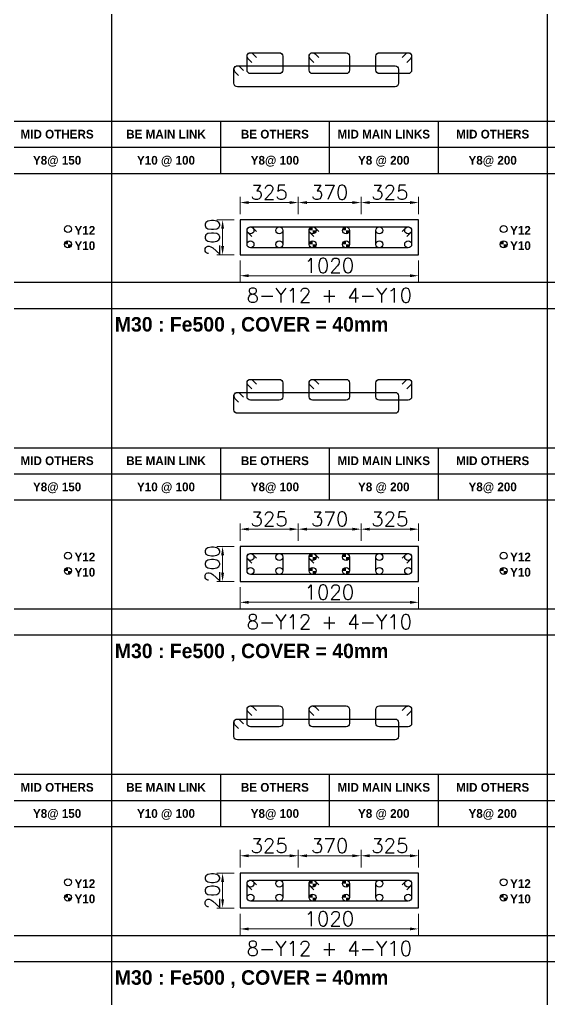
# Model space of a CAD drawing. Header units: millimetres. Extents: x -28707963 to -28231469, y 696001 to 896471.
# Drawn here: x -28277119 to -28267997, y 834644 to 851519 of the extents above; entities that cross this region are included whole.
import ezdxf
from ezdxf.enums import TextEntityAlignment as Align

# ---------------------------------------------------------------- set-up
doc = ezdxf.new("R2010")
doc.units = ezdxf.units.MM
doc.header["$MEASUREMENT"] = 0
doc.header["$PDMODE"] = 34
doc.header["$PDSIZE"] = -8
doc.layers.get('0').update_dxf_attribs({"lineweight": 5})
for name, color, linetype in [('09 COL TEXT-SCH', 2, 'Continuous'), ('14 REINF', 6, 'Continuous'), ('22 TABLE FRAME', 5, 'Continuous'), ('23 STIRRUPS', 5, 'Continuous'), ('TEXT', 4, 'Continuous')]:
    doc.layers.add(name, color=color, linetype=linetype)
doc.layers.add('19 COLUMN', color=1, linetype='Continuous', lineweight=25)
doc.styles.add('adani bold', font='')
doc.styles.add('ROMANS', font='simplex.shx')
doc.styles.get('adani bold').set_extended_font_data('Adani Bold', bold=True)
doc.dimstyles.new('D 50', dxfattribs={"dimscale": 100, "dimtxt": 3, "dimasz": 1.5, "dimexe": 1, "dimexo": 1, "dimgap": 0.5, "dimtad": 1, "dimdec": 0, "dimdsep": 46, "dimtxsty": 'ROMANS', "dimcen": 2.5, "dimclrd": 5, "dimclre": 5, "dimclrt": 4, "dimadec": 0, "dimazin": 0, "dimtfac": 1, "dimtdec": 0, "dimtmove": 0, "dimatfit": 3, "dimfxl": 1, "dimlwd": 0, "dimlwe": 0, "dimarcsym": 0})

# ---------------------------------------------------------------- blocks, each defined once
blk = doc.blocks.new('*D500')
at = {"color": 5, "lineweight": 0, "transparency": 16777216}
for p, q in [((-28273424, 836818), (-28273724, 836818)), ((-28273624, 836368), (-28273624, 836668)), ((-28273424, 836218), (-28273724, 836218))]:
    blk.add_line(p, q, dxfattribs=at)
at = {"color": 5, "transparency": 16777216}
for points in [[(-28273599, 836668), (-28273649, 836668), (-28273624, 836818)], [(-28273649, 836368), (-28273599, 836368), (-28273624, 836218)]]:
    blk.add_solid(points, dxfattribs=at)
at = {"layer": 'Defpoints', "color": 0, "transparency": 16777216}
for p in [(-28273624, 836818), (-28273324, 836818), (-28273324, 836218)]:
    blk.add_point(p, dxfattribs=at)
at = {"color": 4, "transparency": 16777216, "insert": (-28273799, 836518), "char_height": 250, "attachment_point": 5, "rotation": 90, "style": 'ROMANS'}
blk.add_mtext('200', dxfattribs=at)
blk = doc.blocks.new('*D155')
at = {"color": 5, "lineweight": 0, "transparency": 16777216}
for p, q in [((-28273424, 842443), (-28273724, 842443)), ((-28273624, 841993), (-28273624, 842293)), ((-28273424, 841843), (-28273724, 841843))]:
    blk.add_line(p, q, dxfattribs=at)
at = {"color": 5, "transparency": 16777216}
for points in [[(-28273599, 842293), (-28273649, 842293), (-28273624, 842443)], [(-28273649, 841993), (-28273599, 841993), (-28273624, 841843)]]:
    blk.add_solid(points, dxfattribs=at)
at = {"layer": 'Defpoints', "color": 0, "transparency": 16777216}
for p in [(-28273624, 842443), (-28273324, 842443), (-28273324, 841843)]:
    blk.add_point(p, dxfattribs=at)
at = {"color": 4, "transparency": 16777216, "insert": (-28273799, 842143), "char_height": 250, "attachment_point": 5, "rotation": 90, "style": 'ROMANS'}
blk.add_mtext('200', dxfattribs=at)
blk = doc.blocks.new('*D156')
at = {"color": 5, "lineweight": 0, "transparency": 16777216}
for p, q in [((-28273424, 848068), (-28273724, 848068)), ((-28273624, 847618), (-28273624, 847918)), ((-28273424, 847468), (-28273724, 847468))]:
    blk.add_line(p, q, dxfattribs=at)
at = {"color": 5, "transparency": 16777216}
for points in [[(-28273599, 847918), (-28273649, 847918), (-28273624, 848068)], [(-28273649, 847618), (-28273599, 847618), (-28273624, 847468)]]:
    blk.add_solid(points, dxfattribs=at)
at = {"layer": 'Defpoints', "color": 0, "transparency": 16777216}
for p in [(-28273624, 848068), (-28273324, 848068), (-28273324, 847468)]:
    blk.add_point(p, dxfattribs=at)
at = {"color": 4, "transparency": 16777216, "insert": (-28273799, 847768), "char_height": 250, "attachment_point": 5, "rotation": 90, "style": 'ROMANS'}
blk.add_mtext('200', dxfattribs=at)
blk = doc.blocks.new('*D622')
at = {"color": 5, "lineweight": 0, "transparency": 16777216}
for p, q in [((-28273324, 836118), (-28273324, 835758)), ((-28270249, 836118), (-28270249, 835758)), ((-28273174, 835858), (-28270399, 835858))]:
    blk.add_line(p, q, dxfattribs=at)
at = {"color": 5, "transparency": 16777216}
for points in [[(-28273174, 835883), (-28273174, 835833), (-28273324, 835858)], [(-28270399, 835833), (-28270399, 835883), (-28270249, 835858)]]:
    blk.add_solid(points, dxfattribs=at)
at = {"layer": 'Defpoints', "color": 0, "transparency": 16777216}
for p in [(-28273324, 836218), (-28270249, 836218), (-28270249, 835858)]:
    blk.add_point(p, dxfattribs=at)
at = {"color": 4, "transparency": 16777216, "insert": (-28271786, 836033), "char_height": 250, "attachment_point": 5, "style": 'ROMANS'}
blk.add_mtext('1020', dxfattribs=at)
blk = doc.blocks.new('*D623')
at = {"color": 5, "lineweight": 0, "transparency": 16777216}
for p, q in [((-28273324, 836918), (-28273324, 837218)), ((-28272321, 836918), (-28272321, 837218)), ((-28273174, 837118), (-28272471, 837118))]:
    blk.add_line(p, q, dxfattribs=at)
at = {"color": 5, "transparency": 16777216}
for points in [[(-28273174, 837143), (-28273174, 837093), (-28273324, 837118)], [(-28272471, 837093), (-28272471, 837143), (-28272321, 837118)]]:
    blk.add_solid(points, dxfattribs=at)
at = {"layer": 'Defpoints', "color": 0, "transparency": 16777216}
for p in [(-28272321, 837118), (-28273324, 836818), (-28272321, 836818)]:
    blk.add_point(p, dxfattribs=at)
at = {"color": 4, "transparency": 16777216, "insert": (-28272822, 837293), "char_height": 250, "attachment_point": 5, "style": 'ROMANS'}
blk.add_mtext('325', dxfattribs=at)
blk = doc.blocks.new('*D624')
at = {"color": 5, "lineweight": 0, "transparency": 16777216}
for p, q in [((-28272321, 836918), (-28272321, 837218)), ((-28271240, 836918), (-28271240, 837218)), ((-28272171, 837118), (-28271390, 837118))]:
    blk.add_line(p, q, dxfattribs=at)
at = {"color": 5, "transparency": 16777216}
for points in [[(-28272171, 837143), (-28272171, 837093), (-28272321, 837118)], [(-28271390, 837093), (-28271390, 837143), (-28271240, 837118)]]:
    blk.add_solid(points, dxfattribs=at)
at = {"layer": 'Defpoints', "color": 0, "transparency": 16777216}
for p in [(-28271240, 837118), (-28272321, 836818), (-28271240, 836818)]:
    blk.add_point(p, dxfattribs=at)
at = {"color": 4, "transparency": 16777216, "insert": (-28271780, 837293), "char_height": 250, "attachment_point": 5, "style": 'ROMANS'}
blk.add_mtext('370', dxfattribs=at)
blk = doc.blocks.new('*D625')
at = {"color": 5, "lineweight": 0, "transparency": 16777216}
for p, q in [((-28271240, 836918), (-28271240, 837218)), ((-28270249, 836918), (-28270249, 837218)), ((-28271090, 837118), (-28270399, 837118))]:
    blk.add_line(p, q, dxfattribs=at)
at = {"color": 5, "transparency": 16777216}
for points in [[(-28271090, 837143), (-28271090, 837093), (-28271240, 837118)], [(-28270399, 837093), (-28270399, 837143), (-28270249, 837118)]]:
    blk.add_solid(points, dxfattribs=at)
at = {"layer": 'Defpoints', "color": 0, "transparency": 16777216}
for p in [(-28270249, 837118), (-28271240, 836818), (-28270249, 836818)]:
    blk.add_point(p, dxfattribs=at)
at = {"color": 4, "transparency": 16777216, "insert": (-28270744, 837293), "char_height": 250, "attachment_point": 5, "style": 'ROMANS'}
blk.add_mtext('325', dxfattribs=at)
blk = doc.blocks.new('*D626')
at = {"color": 5, "lineweight": 0, "transparency": 16777216}
for p, q in [((-28273324, 841743), (-28273324, 841383)), ((-28270249, 841743), (-28270249, 841383)), ((-28273174, 841483), (-28270399, 841483))]:
    blk.add_line(p, q, dxfattribs=at)
at = {"color": 5, "transparency": 16777216}
for points in [[(-28273174, 841508), (-28273174, 841458), (-28273324, 841483)], [(-28270399, 841458), (-28270399, 841508), (-28270249, 841483)]]:
    blk.add_solid(points, dxfattribs=at)
at = {"layer": 'Defpoints', "color": 0, "transparency": 16777216}
for p in [(-28273324, 841843), (-28270249, 841843), (-28270249, 841483)]:
    blk.add_point(p, dxfattribs=at)
at = {"color": 4, "transparency": 16777216, "insert": (-28271786, 841658), "char_height": 250, "attachment_point": 5, "style": 'ROMANS'}
blk.add_mtext('1020', dxfattribs=at)
blk = doc.blocks.new('*D627')
at = {"color": 5, "lineweight": 0, "transparency": 16777216}
for p, q in [((-28273324, 842543), (-28273324, 842843)), ((-28273174, 842743), (-28272471, 842743)), ((-28272321, 842543), (-28272321, 842843))]:
    blk.add_line(p, q, dxfattribs=at)
at = {"color": 5, "transparency": 16777216}
for points in [[(-28273174, 842768), (-28273174, 842718), (-28273324, 842743)], [(-28272471, 842718), (-28272471, 842768), (-28272321, 842743)]]:
    blk.add_solid(points, dxfattribs=at)
at = {"layer": 'Defpoints', "color": 0, "transparency": 16777216}
for p in [(-28272321, 842743), (-28273324, 842443), (-28272321, 842443)]:
    blk.add_point(p, dxfattribs=at)
at = {"color": 4, "transparency": 16777216, "insert": (-28272822, 842918), "char_height": 250, "attachment_point": 5, "style": 'ROMANS'}
blk.add_mtext('325', dxfattribs=at)
blk = doc.blocks.new('*D628')
at = {"color": 5, "lineweight": 0, "transparency": 16777216}
for p, q in [((-28272321, 842543), (-28272321, 842843)), ((-28272171, 842743), (-28271390, 842743)), ((-28271240, 842543), (-28271240, 842843))]:
    blk.add_line(p, q, dxfattribs=at)
at = {"color": 5, "transparency": 16777216}
for points in [[(-28272171, 842768), (-28272171, 842718), (-28272321, 842743)], [(-28271390, 842718), (-28271390, 842768), (-28271240, 842743)]]:
    blk.add_solid(points, dxfattribs=at)
at = {"layer": 'Defpoints', "color": 0, "transparency": 16777216}
for p in [(-28271240, 842743), (-28272321, 842443), (-28271240, 842443)]:
    blk.add_point(p, dxfattribs=at)
at = {"color": 4, "transparency": 16777216, "insert": (-28271780, 842918), "char_height": 250, "attachment_point": 5, "style": 'ROMANS'}
blk.add_mtext('370', dxfattribs=at)
blk = doc.blocks.new('*D629')
at = {"color": 5, "lineweight": 0, "transparency": 16777216}
for p, q in [((-28271240, 842543), (-28271240, 842843)), ((-28271090, 842743), (-28270399, 842743)), ((-28270249, 842543), (-28270249, 842843))]:
    blk.add_line(p, q, dxfattribs=at)
at = {"color": 5, "transparency": 16777216}
for points in [[(-28271090, 842768), (-28271090, 842718), (-28271240, 842743)], [(-28270399, 842718), (-28270399, 842768), (-28270249, 842743)]]:
    blk.add_solid(points, dxfattribs=at)
at = {"layer": 'Defpoints', "color": 0, "transparency": 16777216}
for p in [(-28270249, 842743), (-28271240, 842443), (-28270249, 842443)]:
    blk.add_point(p, dxfattribs=at)
at = {"color": 4, "transparency": 16777216, "insert": (-28270744, 842918), "char_height": 250, "attachment_point": 5, "style": 'ROMANS'}
blk.add_mtext('325', dxfattribs=at)
blk = doc.blocks.new('*D630')
at = {"color": 5, "lineweight": 0, "transparency": 16777216}
for p, q in [((-28273324, 847368), (-28273324, 847008)), ((-28270249, 847368), (-28270249, 847008)), ((-28273174, 847108), (-28270399, 847108))]:
    blk.add_line(p, q, dxfattribs=at)
at = {"color": 5, "transparency": 16777216}
for points in [[(-28273174, 847133), (-28273174, 847083), (-28273324, 847108)], [(-28270399, 847083), (-28270399, 847133), (-28270249, 847108)]]:
    blk.add_solid(points, dxfattribs=at)
at = {"layer": 'Defpoints', "color": 0, "transparency": 16777216}
for p in [(-28273324, 847468), (-28270249, 847468), (-28270249, 847108)]:
    blk.add_point(p, dxfattribs=at)
at = {"color": 4, "transparency": 16777216, "insert": (-28271786, 847283), "char_height": 250, "attachment_point": 5, "style": 'ROMANS'}
blk.add_mtext('1020', dxfattribs=at)
blk = doc.blocks.new('*D631')
at = {"color": 5, "lineweight": 0, "transparency": 16777216}
for p, q in [((-28273324, 848168), (-28273324, 848468)), ((-28273174, 848368), (-28272471, 848368)), ((-28272321, 848168), (-28272321, 848468))]:
    blk.add_line(p, q, dxfattribs=at)
at = {"color": 5, "transparency": 16777216}
for points in [[(-28273174, 848393), (-28273174, 848343), (-28273324, 848368)], [(-28272471, 848343), (-28272471, 848393), (-28272321, 848368)]]:
    blk.add_solid(points, dxfattribs=at)
at = {"layer": 'Defpoints', "color": 0, "transparency": 16777216}
for p in [(-28272321, 848368), (-28273324, 848068), (-28272321, 848068)]:
    blk.add_point(p, dxfattribs=at)
at = {"color": 4, "transparency": 16777216, "insert": (-28272822, 848543), "char_height": 250, "attachment_point": 5, "style": 'ROMANS'}
blk.add_mtext('325', dxfattribs=at)
blk = doc.blocks.new('*D632')
at = {"color": 5, "lineweight": 0, "transparency": 16777216}
for p, q in [((-28272321, 848168), (-28272321, 848468)), ((-28272171, 848368), (-28271390, 848368)), ((-28271240, 848168), (-28271240, 848468))]:
    blk.add_line(p, q, dxfattribs=at)
at = {"color": 5, "transparency": 16777216}
for points in [[(-28272171, 848393), (-28272171, 848343), (-28272321, 848368)], [(-28271390, 848343), (-28271390, 848393), (-28271240, 848368)]]:
    blk.add_solid(points, dxfattribs=at)
at = {"layer": 'Defpoints', "color": 0, "transparency": 16777216}
for p in [(-28271240, 848368), (-28272321, 848068), (-28271240, 848068)]:
    blk.add_point(p, dxfattribs=at)
at = {"color": 4, "transparency": 16777216, "insert": (-28271780, 848543), "char_height": 250, "attachment_point": 5, "style": 'ROMANS'}
blk.add_mtext('370', dxfattribs=at)
blk = doc.blocks.new('*D633')
at = {"color": 5, "lineweight": 0, "transparency": 16777216}
for p, q in [((-28271240, 848168), (-28271240, 848468)), ((-28271090, 848368), (-28270399, 848368)), ((-28270249, 848168), (-28270249, 848468))]:
    blk.add_line(p, q, dxfattribs=at)
at = {"color": 5, "transparency": 16777216}
for points in [[(-28271090, 848393), (-28271090, 848343), (-28271240, 848368)], [(-28270399, 848343), (-28270399, 848393), (-28270249, 848368)]]:
    blk.add_solid(points, dxfattribs=at)
at = {"layer": 'Defpoints', "color": 0, "transparency": 16777216}
for p in [(-28270249, 848368), (-28271240, 848068), (-28270249, 848068)]:
    blk.add_point(p, dxfattribs=at)
at = {"color": 4, "transparency": 16777216, "insert": (-28270744, 848543), "char_height": 250, "attachment_point": 5, "style": 'ROMANS'}
blk.add_mtext('325', dxfattribs=at)

msp = doc.modelspace()

# ---------------------------------------------------------------- hatches: boundary and pattern name
at = {"layer": '14 REINF'}
h = msp.add_hatch(color=6, dxfattribs=at)
edge = h.paths.add_edge_path(flags=0)
edge.add_line((-28272133.6, 847888.4), (-28272073.6, 847888.4))
edge.add_line((-28272073.6, 847888.4), (-28272073.6, 847948.4))
edge.add_arc((-28272073.6, 847888.4), 60, 90, 180)
edge = h.paths.add_edge_path(flags=0)
edge.add_line((-28272013.6, 847888.4), (-28272073.6, 847888.4))
edge.add_line((-28272073.6, 847888.4), (-28272073.6, 847828.4))
edge.add_arc((-28272073.6, 847888.4), 60, 270, 360)
h = msp.add_hatch(color=6, dxfattribs=at)
edge = h.paths.add_edge_path(flags=0)
edge.add_line((-28271558.6, 847888.4), (-28271498.6, 847888.4))
edge.add_line((-28271498.6, 847888.4), (-28271498.6, 847948.4))
edge.add_arc((-28271498.6, 847888.4), 60, 90, 180)
edge = h.paths.add_edge_path(flags=0)
edge.add_line((-28271438.6, 847888.4), (-28271498.6, 847888.4))
edge.add_line((-28271498.6, 847888.4), (-28271498.6, 847828.4))
edge.add_arc((-28271498.6, 847888.4), 60, 270, 360)
h = msp.add_hatch(color=6, dxfattribs=at)
edge = h.paths.add_edge_path(flags=0)
edge.add_line((-28276346.1, 847648.4), (-28276286.1, 847648.4))
edge.add_line((-28276286.1, 847648.4), (-28276286.1, 847708.4))
edge.add_arc((-28276286.1, 847648.4), 60, 90, 180)
edge = h.paths.add_edge_path(flags=0)
edge.add_line((-28276226.1, 847648.4), (-28276286.1, 847648.4))
edge.add_line((-28276286.1, 847648.4), (-28276286.1, 847588.4))
edge.add_arc((-28276286.1, 847648.4), 60, 270, 360)
h = msp.add_hatch(color=6, dxfattribs=at)
edge = h.paths.add_edge_path(flags=0)
edge.add_line((-28272133.6, 847648.4), (-28272073.6, 847648.4))
edge.add_line((-28272073.6, 847648.4), (-28272073.6, 847708.4))
edge.add_arc((-28272073.6, 847648.4), 60, 90, 180)
edge = h.paths.add_edge_path(flags=0)
edge.add_line((-28272013.6, 847648.4), (-28272073.6, 847648.4))
edge.add_line((-28272073.6, 847648.4), (-28272073.6, 847588.4))
edge.add_arc((-28272073.6, 847648.4), 60, 270, 360)
h = msp.add_hatch(color=6, dxfattribs=at)
edge = h.paths.add_edge_path(flags=0)
edge.add_line((-28271558.6, 847648.4), (-28271498.6, 847648.4))
edge.add_line((-28271498.6, 847648.4), (-28271498.6, 847708.4))
edge.add_arc((-28271498.6, 847648.4), 60, 90, 180)
edge = h.paths.add_edge_path(flags=0)
edge.add_line((-28271438.6, 847648.4), (-28271498.6, 847648.4))
edge.add_line((-28271498.6, 847648.4), (-28271498.6, 847588.4))
edge.add_arc((-28271498.6, 847648.4), 60, 270, 360)
h = msp.add_hatch(color=6, dxfattribs=at)
edge = h.paths.add_edge_path(flags=0)
edge.add_line((-28268846.1, 847648.4), (-28268786.1, 847648.4))
edge.add_line((-28268786.1, 847648.4), (-28268786.1, 847708.4))
edge.add_arc((-28268786.1, 847648.4), 60, 90, 180)
edge = h.paths.add_edge_path(flags=0)
edge.add_line((-28268726.1, 847648.4), (-28268786.1, 847648.4))
edge.add_line((-28268786.1, 847648.4), (-28268786.1, 847588.4))
edge.add_arc((-28268786.1, 847648.4), 60, 270, 360)
h = msp.add_hatch(color=6, dxfattribs=at)
edge = h.paths.add_edge_path(flags=0)
edge.add_line((-28272133.6, 842263.4), (-28272073.6, 842263.4))
edge.add_line((-28272073.6, 842263.4), (-28272073.6, 842323.4))
edge.add_arc((-28272073.6, 842263.4), 60, 90, 180)
edge = h.paths.add_edge_path(flags=0)
edge.add_line((-28272013.6, 842263.4), (-28272073.6, 842263.4))
edge.add_line((-28272073.6, 842263.4), (-28272073.6, 842203.4))
edge.add_arc((-28272073.6, 842263.4), 60, 270, 360)
h = msp.add_hatch(color=6, dxfattribs=at)
edge = h.paths.add_edge_path(flags=0)
edge.add_line((-28271558.6, 842263.4), (-28271498.6, 842263.4))
edge.add_line((-28271498.6, 842263.4), (-28271498.6, 842323.4))
edge.add_arc((-28271498.6, 842263.4), 60, 90, 180)
edge = h.paths.add_edge_path(flags=0)
edge.add_line((-28271438.6, 842263.4), (-28271498.6, 842263.4))
edge.add_line((-28271498.6, 842263.4), (-28271498.6, 842203.4))
edge.add_arc((-28271498.6, 842263.4), 60, 270, 360)
h = msp.add_hatch(color=6, dxfattribs=at)
edge = h.paths.add_edge_path(flags=0)
edge.add_line((-28276346.1, 842023.4), (-28276286.1, 842023.4))
edge.add_line((-28276286.1, 842023.4), (-28276286.1, 842083.4))
edge.add_arc((-28276286.1, 842023.4), 60, 90, 180)
edge = h.paths.add_edge_path(flags=0)
edge.add_line((-28276226.1, 842023.4), (-28276286.1, 842023.4))
edge.add_line((-28276286.1, 842023.4), (-28276286.1, 841963.4))
edge.add_arc((-28276286.1, 842023.4), 60, 270, 360)
h = msp.add_hatch(color=6, dxfattribs=at)
edge = h.paths.add_edge_path(flags=0)
edge.add_line((-28272133.6, 842023.4), (-28272073.6, 842023.4))
edge.add_line((-28272073.6, 842023.4), (-28272073.6, 842083.4))
edge.add_arc((-28272073.6, 842023.4), 60, 90, 180)
edge = h.paths.add_edge_path(flags=0)
edge.add_line((-28272013.6, 842023.4), (-28272073.6, 842023.4))
edge.add_line((-28272073.6, 842023.4), (-28272073.6, 841963.4))
edge.add_arc((-28272073.6, 842023.4), 60, 270, 360)
h = msp.add_hatch(color=6, dxfattribs=at)
edge = h.paths.add_edge_path(flags=0)
edge.add_line((-28271558.6, 842023.4), (-28271498.6, 842023.4))
edge.add_line((-28271498.6, 842023.4), (-28271498.6, 842083.4))
edge.add_arc((-28271498.6, 842023.4), 60, 90, 180)
edge = h.paths.add_edge_path(flags=0)
edge.add_line((-28271438.6, 842023.4), (-28271498.6, 842023.4))
edge.add_line((-28271498.6, 842023.4), (-28271498.6, 841963.4))
edge.add_arc((-28271498.6, 842023.4), 60, 270, 360)
h = msp.add_hatch(color=6, dxfattribs=at)
edge = h.paths.add_edge_path(flags=0)
edge.add_line((-28268846.1, 842023.4), (-28268786.1, 842023.4))
edge.add_line((-28268786.1, 842023.4), (-28268786.1, 842083.4))
edge.add_arc((-28268786.1, 842023.4), 60, 90, 180)
edge = h.paths.add_edge_path(flags=0)
edge.add_line((-28268726.1, 842023.4), (-28268786.1, 842023.4))
edge.add_line((-28268786.1, 842023.4), (-28268786.1, 841963.4))
edge.add_arc((-28268786.1, 842023.4), 60, 270, 360)
h = msp.add_hatch(color=6, dxfattribs=at)
edge = h.paths.add_edge_path(flags=0)
edge.add_line((-28272133.6, 836638.4), (-28272073.6, 836638.4))
edge.add_line((-28272073.6, 836638.4), (-28272073.6, 836698.4))
edge.add_arc((-28272073.6, 836638.4), 60, 90, 180)
edge = h.paths.add_edge_path(flags=0)
edge.add_line((-28272013.6, 836638.4), (-28272073.6, 836638.4))
edge.add_line((-28272073.6, 836638.4), (-28272073.6, 836578.4))
edge.add_arc((-28272073.6, 836638.4), 60, 270, 360)
h = msp.add_hatch(color=6, dxfattribs=at)
edge = h.paths.add_edge_path(flags=0)
edge.add_line((-28271558.6, 836638.4), (-28271498.6, 836638.4))
edge.add_line((-28271498.6, 836638.4), (-28271498.6, 836698.4))
edge.add_arc((-28271498.6, 836638.4), 60, 90, 180)
edge = h.paths.add_edge_path(flags=0)
edge.add_line((-28271438.6, 836638.4), (-28271498.6, 836638.4))
edge.add_line((-28271498.6, 836638.4), (-28271498.6, 836578.4))
edge.add_arc((-28271498.6, 836638.4), 60, 270, 360)
h = msp.add_hatch(color=6, dxfattribs=at)
edge = h.paths.add_edge_path(flags=0)
edge.add_line((-28276346.1, 836398.4), (-28276286.1, 836398.4))
edge.add_line((-28276286.1, 836398.4), (-28276286.1, 836458.4))
edge.add_arc((-28276286.1, 836398.4), 60, 90, 180)
edge = h.paths.add_edge_path(flags=0)
edge.add_line((-28276226.1, 836398.4), (-28276286.1, 836398.4))
edge.add_line((-28276286.1, 836398.4), (-28276286.1, 836338.4))
edge.add_arc((-28276286.1, 836398.4), 60, 270, 360)
h = msp.add_hatch(color=6, dxfattribs=at)
edge = h.paths.add_edge_path(flags=0)
edge.add_line((-28272133.6, 836398.4), (-28272073.6, 836398.4))
edge.add_line((-28272073.6, 836398.4), (-28272073.6, 836458.4))
edge.add_arc((-28272073.6, 836398.4), 60, 90, 180)
edge = h.paths.add_edge_path(flags=0)
edge.add_line((-28272013.6, 836398.4), (-28272073.6, 836398.4))
edge.add_line((-28272073.6, 836398.4), (-28272073.6, 836338.4))
edge.add_arc((-28272073.6, 836398.4), 60, 270, 360)
h = msp.add_hatch(color=6, dxfattribs=at)
edge = h.paths.add_edge_path(flags=0)
edge.add_line((-28271558.6, 836398.4), (-28271498.6, 836398.4))
edge.add_line((-28271498.6, 836398.4), (-28271498.6, 836458.4))
edge.add_arc((-28271498.6, 836398.4), 60, 90, 180)
edge = h.paths.add_edge_path(flags=0)
edge.add_line((-28271438.6, 836398.4), (-28271498.6, 836398.4))
edge.add_line((-28271498.6, 836398.4), (-28271498.6, 836338.4))
edge.add_arc((-28271498.6, 836398.4), 60, 270, 360)
h = msp.add_hatch(color=6, dxfattribs=at)
edge = h.paths.add_edge_path(flags=0)
edge.add_line((-28268846.1, 836398.4), (-28268786.1, 836398.4))
edge.add_line((-28268786.1, 836398.4), (-28268786.1, 836458.4))
edge.add_arc((-28268786.1, 836398.4), 60, 90, 180)
edge = h.paths.add_edge_path(flags=0)
edge.add_line((-28268726.1, 836398.4), (-28268786.1, 836398.4))
edge.add_line((-28268786.1, 836398.4), (-28268786.1, 836338.4))
edge.add_arc((-28268786.1, 836398.4), 60, 270, 360)

# ---------------------------------------------------------------- linework, layer by layer
at = {"layer": '14 REINF', "color": 6}
for centre in [(-28276286.1, 847910.9), (-28268786.1, 847910.9), (-28273143.6, 847888.4), (-28272648.6, 847888.4), (-28272073.6, 847888.4), (-28271498.6, 847888.4), (-28270923.6, 847888.4), (-28270428.6, 847888.4), (-28276286.1, 847648.4), (-28273143.6, 847648.4), (-28272648.6, 847648.4), (-28272073.6, 847648.4), (-28271498.6, 847648.4), (-28270923.6, 847648.4), (-28270428.6, 847648.4), (-28268786.1, 847648.4), (-28276286.1, 842285.9), (-28273143.6, 842263.4), (-28272648.6, 842263.4), (-28272073.6, 842263.4), (-28271498.6, 842263.4), (-28270923.6, 842263.4), (-28270428.6, 842263.4), (-28268786.1, 842285.9), (-28276286.1, 842023.4), (-28273143.6, 842023.4), (-28272648.6, 842023.4), (-28272073.6, 842023.4), (-28271498.6, 842023.4), (-28270923.6, 842023.4), (-28270428.6, 842023.4), (-28268786.1, 842023.4), (-28276286.1, 836660.9), (-28273143.6, 836638.4), (-28272648.6, 836638.4), (-28272073.6, 836638.4), (-28271498.6, 836638.4), (-28270923.6, 836638.4), (-28270428.6, 836638.4), (-28268786.1, 836660.9), (-28276286.1, 836398.4), (-28273143.6, 836398.4), (-28272648.6, 836398.4), (-28272073.6, 836398.4), (-28271498.6, 836398.4), (-28270923.6, 836398.4), (-28270428.6, 836398.4), (-28268786.1, 836398.4)]:
    msp.add_circle(centre, 60, dxfattribs=at)
at = {"layer": '19 COLUMN', "color": 4}
for points in [[(-28270248.6, 848068.4), (-28273323.6, 848068.4)], [(-28273323.6, 848068.4), (-28273323.6, 847468.4)], [(-28270248.6, 847468.4), (-28270248.6, 848068.4)], [(-28273323.6, 847468.4), (-28270248.6, 847468.4)], [(-28270248.6, 842443.4), (-28273323.6, 842443.4)], [(-28273323.6, 842443.4), (-28273323.6, 841843.4)], [(-28270248.6, 841843.4), (-28270248.6, 842443.4)], [(-28273323.6, 841843.4), (-28270248.6, 841843.4)], [(-28270248.6, 836818.4), (-28273323.6, 836818.4)], [(-28273323.6, 836818.4), (-28273323.6, 836218.4)], [(-28270248.6, 836218.4), (-28270248.6, 836818.4)], [(-28273323.6, 836218.4), (-28270248.6, 836218.4)]]:
    msp.add_lwpolyline(points, dxfattribs=at)
at = {"layer": '22 TABLE FRAME', "color": 5, "linetype": 'Continuous'}
for p, q in [((-28275536.1, 863421.2), (-28275536.1, 788796.2)), ((-28268036.1, 863421.2), (-28268036.1, 788796.2)), ((-28330286.1, 849771.2), (-28245536.1, 849771.2)), ((-28273661.1, 849771.2), (-28273661.1, 848871.2)), ((-28271786.1, 849771.2), (-28271786.1, 848871.2)), ((-28269911.1, 849771.2), (-28269911.1, 848871.2)), ((-28330286.1, 849321.2), (-28245536.1, 849321.2)), ((-28330286.1, 848871.2), (-28245536.1, 848871.2)), ((-28330286.1, 846996.2), (-28245536.1, 846996.2)), ((-28334786.1, 846546.2), (-28245536.1, 846546.2)), ((-28330286.1, 844146.2), (-28245536.1, 844146.2)), ((-28273661.1, 844146.2), (-28273661.1, 843246.2)), ((-28271786.1, 844146.2), (-28271786.1, 843246.2)), ((-28269911.1, 844146.2), (-28269911.1, 843246.2)), ((-28330286.1, 843696.2), (-28245536.1, 843696.2)), ((-28330286.1, 843246.2), (-28245536.1, 843246.2)), ((-28330286.1, 841371.2), (-28245536.1, 841371.2)), ((-28334786.1, 840921.2), (-28245536.1, 840921.2)), ((-28330286.1, 838521.2), (-28245536.1, 838521.2)), ((-28273661.1, 838521.2), (-28273661.1, 837621.2)), ((-28271786.1, 838521.2), (-28271786.1, 837621.2)), ((-28269911.1, 838521.2), (-28269911.1, 837621.2)), ((-28330286.1, 838071.2), (-28245536.1, 838071.2)), ((-28330286.1, 837621.2), (-28245536.1, 837621.2)), ((-28330286.1, 835746.2), (-28245536.1, 835746.2)), ((-28334786.1, 835296.2), (-28245536.1, 835296.2))]:
    msp.add_line(p, q, dxfattribs=at)
at = {"layer": '23 STIRRUPS', "color": 5}
for points in [[(-28273122.4, 850782.3), (-28273186, 850845.9, -0.668178), (-28273143.6, 850948.4), (-28272648.6, 850948.4, -0.4142136), (-28272588.6, 850888.4), (-28272588.6, 850648.4, -0.4142136), (-28272648.6, 850588.4), (-28273143.6, 850588.4, -0.4142136), (-28273203.6, 850648.4), (-28273203.6, 850888.4, -0.6681793), (-28273101.2, 850930.8), (-28273037.5, 850867.1)], [(-28272052.4, 850782.3), (-28272116, 850845.9, -0.6680424), (-28272073.6, 850948.4), (-28271498.6, 850948.4, -0.4141037), (-28271438.6, 850888.4), (-28271438.6, 850648.4, -0.4141037), (-28271498.6, 850588.4), (-28272073.6, 850588.4, -0.4141037), (-28272133.6, 850648.4), (-28272133.6, 850888.4, -0.6681793), (-28272031.1, 850930.8), (-28271967.5, 850867.1)], [(-28270534.7, 850867.1), (-28270471, 850930.8, -0.6681793), (-28270368.6, 850888.4), (-28270368.6, 850648.4, -0.4142136), (-28270428.6, 850588.4), (-28270923.6, 850588.4, -0.4142136), (-28270983.6, 850648.4), (-28270983.6, 850888.4, -0.4142136), (-28270923.6, 850948.4), (-28270428.6, 850948.4, -0.668178), (-28270386.2, 850845.9), (-28270449.8, 850782.3)], [(-28273347.4, 850557.3), (-28273411, 850620.9, -0.668178), (-28273368.6, 850723.4), (-28270653.6, 850723.4, -0.4142136), (-28270593.6, 850663.4), (-28270593.6, 850423.4, -0.4142136), (-28270653.6, 850363.4), (-28273368.6, 850363.4, -0.4142136), (-28273428.6, 850423.4), (-28273428.6, 850663.4, -0.6681793), (-28273326.2, 850705.8), (-28273262.5, 850642.1)], [(-28273122.4, 847782.3), (-28273186, 847845.9, -0.668178), (-28273143.6, 847948.4), (-28270428.6, 847948.4, -0.4142136), (-28270368.6, 847888.4), (-28270368.6, 847648.4, -0.4142136), (-28270428.6, 847588.4), (-28273143.6, 847588.4, -0.4142136), (-28273203.6, 847648.4), (-28273203.6, 847888.4, -0.6681793), (-28273101.2, 847930.8), (-28273037.5, 847867.1)], [(-28273122.4, 847782.3), (-28273186, 847845.9, -0.668178), (-28273143.6, 847948.4), (-28272648.6, 847948.4, -0.4142136), (-28272588.6, 847888.4), (-28272588.6, 847648.4, -0.4142136), (-28272648.6, 847588.4), (-28273143.6, 847588.4, -0.4142136), (-28273203.6, 847648.4), (-28273203.6, 847888.4, -0.6681793), (-28273101.2, 847930.8), (-28273037.5, 847867.1)], [(-28272052.4, 847782.3), (-28272116, 847845.9, -0.6680424), (-28272073.6, 847948.4), (-28271498.6, 847948.4, -0.4141037), (-28271438.6, 847888.4), (-28271438.6, 847648.4, -0.4141037), (-28271498.6, 847588.4), (-28272073.6, 847588.4, -0.4141037), (-28272133.6, 847648.4), (-28272133.6, 847888.4, -0.6681793), (-28272031.1, 847930.8), (-28271967.5, 847867.1)], [(-28270534.7, 847867.1), (-28270471, 847930.8, -0.6681793), (-28270368.6, 847888.4), (-28270368.6, 847648.4, -0.4142136), (-28270428.6, 847588.4), (-28270923.6, 847588.4, -0.4142136), (-28270983.6, 847648.4), (-28270983.6, 847888.4, -0.4142136), (-28270923.6, 847948.4), (-28270428.6, 847948.4, -0.668178), (-28270386.2, 847845.9), (-28270449.8, 847782.3)], [(-28273122.4, 845157.3), (-28273186, 845220.9, -0.668178), (-28273143.6, 845323.4), (-28272648.6, 845323.4, -0.4142136), (-28272588.6, 845263.4), (-28272588.6, 845023.4, -0.4142136), (-28272648.6, 844963.4), (-28273143.6, 844963.4, -0.4142136), (-28273203.6, 845023.4), (-28273203.6, 845263.4, -0.6681793), (-28273101.2, 845305.8), (-28273037.5, 845242.1)], [(-28272052.4, 845157.3), (-28272116, 845220.9, -0.6680424), (-28272073.6, 845323.4), (-28271498.6, 845323.4, -0.4141037), (-28271438.6, 845263.4), (-28271438.6, 845023.4, -0.4141037), (-28271498.6, 844963.4), (-28272073.6, 844963.4, -0.4141037), (-28272133.6, 845023.4), (-28272133.6, 845263.4, -0.6681793), (-28272031.1, 845305.8), (-28271967.5, 845242.1)], [(-28270534.7, 845242.1), (-28270471, 845305.8, -0.6681793), (-28270368.6, 845263.4), (-28270368.6, 845023.4, -0.4142136), (-28270428.6, 844963.4), (-28270923.6, 844963.4, -0.4142136), (-28270983.6, 845023.4), (-28270983.6, 845263.4, -0.4142136), (-28270923.6, 845323.4), (-28270428.6, 845323.4, -0.668178), (-28270386.2, 845220.9), (-28270449.8, 845157.3)], [(-28273347.4, 844932.3), (-28273411, 844995.9, -0.668178), (-28273368.6, 845098.4), (-28270653.6, 845098.4, -0.4142136), (-28270593.6, 845038.4), (-28270593.6, 844798.4, -0.4142136), (-28270653.6, 844738.4), (-28273368.6, 844738.4, -0.4142136), (-28273428.6, 844798.4), (-28273428.6, 845038.4, -0.6681793), (-28273326.2, 845080.8), (-28273262.5, 845017.1)], [(-28273122.4, 842157.3), (-28273186, 842220.9, -0.668178), (-28273143.6, 842323.4), (-28270428.6, 842323.4, -0.4142136), (-28270368.6, 842263.4), (-28270368.6, 842023.4, -0.4142136), (-28270428.6, 841963.4), (-28273143.6, 841963.4, -0.4142136), (-28273203.6, 842023.4), (-28273203.6, 842263.4, -0.6681793), (-28273101.2, 842305.8), (-28273037.5, 842242.1)], [(-28273122.4, 842157.3), (-28273186, 842220.9, -0.668178), (-28273143.6, 842323.4), (-28272648.6, 842323.4, -0.4142136), (-28272588.6, 842263.4), (-28272588.6, 842023.4, -0.4142136), (-28272648.6, 841963.4), (-28273143.6, 841963.4, -0.4142136), (-28273203.6, 842023.4), (-28273203.6, 842263.4, -0.6681793), (-28273101.2, 842305.8), (-28273037.5, 842242.1)], [(-28272052.4, 842157.3), (-28272116, 842220.9, -0.6680424), (-28272073.6, 842323.4), (-28271498.6, 842323.4, -0.4141037), (-28271438.6, 842263.4), (-28271438.6, 842023.4, -0.4141037), (-28271498.6, 841963.4), (-28272073.6, 841963.4, -0.4141037), (-28272133.6, 842023.4), (-28272133.6, 842263.4, -0.6681793), (-28272031.1, 842305.8), (-28271967.5, 842242.1)], [(-28270534.7, 842242.1), (-28270471, 842305.8, -0.6681793), (-28270368.6, 842263.4), (-28270368.6, 842023.4, -0.4142136), (-28270428.6, 841963.4), (-28270923.6, 841963.4, -0.4142136), (-28270983.6, 842023.4), (-28270983.6, 842263.4, -0.4142136), (-28270923.6, 842323.4), (-28270428.6, 842323.4, -0.668178), (-28270386.2, 842220.9), (-28270449.8, 842157.3)], [(-28273122.4, 839532.3), (-28273186, 839595.9, -0.668178), (-28273143.6, 839698.4), (-28272648.6, 839698.4, -0.4142136), (-28272588.6, 839638.4), (-28272588.6, 839398.4, -0.4142136), (-28272648.6, 839338.4), (-28273143.6, 839338.4, -0.4142136), (-28273203.6, 839398.4), (-28273203.6, 839638.4, -0.6681793), (-28273101.2, 839680.8), (-28273037.5, 839617.1)], [(-28272052.4, 839532.3), (-28272116, 839595.9, -0.6680424), (-28272073.6, 839698.4), (-28271498.6, 839698.4, -0.4141037), (-28271438.6, 839638.4), (-28271438.6, 839398.4, -0.4141037), (-28271498.6, 839338.4), (-28272073.6, 839338.4, -0.4141037), (-28272133.6, 839398.4), (-28272133.6, 839638.4, -0.6681793), (-28272031.1, 839680.8), (-28271967.5, 839617.1)], [(-28270534.7, 839617.1), (-28270471, 839680.8, -0.6681793), (-28270368.6, 839638.4), (-28270368.6, 839398.4, -0.4142136), (-28270428.6, 839338.4), (-28270923.6, 839338.4, -0.4142136), (-28270983.6, 839398.4), (-28270983.6, 839638.4, -0.4142136), (-28270923.6, 839698.4), (-28270428.6, 839698.4, -0.668178), (-28270386.2, 839595.9), (-28270449.8, 839532.3)], [(-28273347.4, 839307.3), (-28273411, 839370.9, -0.668178), (-28273368.6, 839473.4), (-28270653.6, 839473.4, -0.4142136), (-28270593.6, 839413.4), (-28270593.6, 839173.4, -0.4142136), (-28270653.6, 839113.4), (-28273368.6, 839113.4, -0.4142136), (-28273428.6, 839173.4), (-28273428.6, 839413.4, -0.6681793), (-28273326.2, 839455.8), (-28273262.5, 839392.1)], [(-28273122.4, 836532.3), (-28273186, 836595.9, -0.668178), (-28273143.6, 836698.4), (-28270428.6, 836698.4, -0.4142136), (-28270368.6, 836638.4), (-28270368.6, 836398.4, -0.4142136), (-28270428.6, 836338.4), (-28273143.6, 836338.4, -0.4142136), (-28273203.6, 836398.4), (-28273203.6, 836638.4, -0.6681793), (-28273101.2, 836680.8), (-28273037.5, 836617.1)], [(-28273122.4, 836532.3), (-28273186, 836595.9, -0.668178), (-28273143.6, 836698.4), (-28272648.6, 836698.4, -0.4142136), (-28272588.6, 836638.4), (-28272588.6, 836398.4, -0.4142136), (-28272648.6, 836338.4), (-28273143.6, 836338.4, -0.4142136), (-28273203.6, 836398.4), (-28273203.6, 836638.4, -0.6681793), (-28273101.2, 836680.8), (-28273037.5, 836617.1)], [(-28272052.4, 836532.3), (-28272116, 836595.9, -0.6680424), (-28272073.6, 836698.4), (-28271498.6, 836698.4, -0.4141037), (-28271438.6, 836638.4), (-28271438.6, 836398.4, -0.4141037), (-28271498.6, 836338.4), (-28272073.6, 836338.4, -0.4141037), (-28272133.6, 836398.4), (-28272133.6, 836638.4, -0.6681793), (-28272031.1, 836680.8), (-28271967.5, 836617.1)], [(-28270534.7, 836617.1), (-28270471, 836680.8, -0.6681793), (-28270368.6, 836638.4), (-28270368.6, 836398.4, -0.4142136), (-28270428.6, 836338.4), (-28270923.6, 836338.4, -0.4142136), (-28270983.6, 836398.4), (-28270983.6, 836638.4, -0.4142136), (-28270923.6, 836698.4), (-28270428.6, 836698.4, -0.668178), (-28270386.2, 836595.9), (-28270449.8, 836532.3)]]:
    msp.add_lwpolyline(points, format="xyb", dxfattribs=at)

# ---------------------------------------------------------------- texts
at = {"layer": '09 COL TEXT-SCH', "color": 3, "linetype": 'Continuous', "style": 'ROMANS'}
for p in [(-28271786.1, 846771.2), (-28271786.1, 841146.2), (-28271786.1, 835521.2)]:
    msp.add_text('8-Y12 + 4-Y10', height=250, dxfattribs=at).set_placement(p, align=Align.MIDDLE_CENTER)
at = {"layer": 'TEXT', "style": 'adani bold'}
for s, p in [('MID OTHERS', (-28276473.6, 849546.2)), ('BE MAIN LINK', (-28274598.6, 849546.2)), ('BE OTHERS', (-28272723.6, 849546.2)), ('MID MAIN LINKS', (-28270848.6, 849546.2)), ('MID OTHERS', (-28268973.6, 849546.2)), ('Y8@ 150', (-28276473.6, 849096.2)), ('Y10 @ 100', (-28274598.6, 849096.2)), ('Y8@ 100', (-28272723.6, 849096.2)), ('Y8 @ 200', (-28270848.6, 849096.2)), ('Y8@ 200', (-28268973.6, 849096.2)), ('MID OTHERS', (-28276473.6, 843921.2)), ('BE MAIN LINK', (-28274598.6, 843921.2)), ('BE OTHERS', (-28272723.6, 843921.2)), ('MID MAIN LINKS', (-28270848.6, 843921.2)), ('MID OTHERS', (-28268973.6, 843921.2)), ('Y8@ 150', (-28276473.6, 843471.2)), ('Y10 @ 100', (-28274598.6, 843471.2)), ('Y8@ 100', (-28272723.6, 843471.2)), ('Y8 @ 200', (-28270848.6, 843471.2)), ('Y8@ 200', (-28268973.6, 843471.2)), ('MID OTHERS', (-28276473.6, 838296.2)), ('BE MAIN LINK', (-28274598.6, 838296.2)), ('BE OTHERS', (-28272723.6, 838296.2)), ('MID MAIN LINKS', (-28270848.6, 838296.2)), ('MID OTHERS', (-28268973.6, 838296.2)), ('Y8@ 150', (-28276473.6, 837846.2)), ('Y10 @ 100', (-28274598.6, 837846.2)), ('Y8@ 100', (-28272723.6, 837846.2)), ('Y8 @ 200', (-28270848.6, 837846.2)), ('Y8@ 200', (-28268973.6, 837846.2))]:
    msp.add_text(s, height=150, dxfattribs=at).set_placement(p, align=Align.MIDDLE_CENTER)
for s, p in [('Y12', (-28276173.6, 847888.7)), ('Y12', (-28268673.6, 847888.7)), ('Y10', (-28276173.6, 847626.2)), ('Y10', (-28268673.6, 847626.2)), ('Y12', (-28276173.6, 842263.7)), ('Y12', (-28268673.6, 842263.7)), ('Y10', (-28276173.6, 842001.2)), ('Y10', (-28268673.6, 842001.2)), ('Y12', (-28276173.6, 836638.7)), ('Y12', (-28268673.6, 836638.7)), ('Y10', (-28276173.6, 836376.2)), ('Y10', (-28268673.6, 836376.2))]:
    msp.add_text(s, height=150, dxfattribs=at).set_placement(p, align=Align.MIDDLE_LEFT)
at = {"layer": 'TEXT', "lineweight": 40, "style": 'adani bold'}
for p in [(-28275479.8, 846146.2), (-28275479.8, 840521.2), (-28275479.8, 834896.2)]:
    msp.add_text('M30 : Fe500 , COVER = 40mm', height=250, dxfattribs=at).set_placement(p)

# ---------------------------------------------------------------- dimensions: what is measured, and where the dimension line sits
for p1, p2, distance, text, picture, middle in [((-28273323.6, 848068.4), (-28272320.9, 848068.4), 300, '325', '*D631', (-28272822.2, 848543.4)), ((-28272320.9, 848068.4), (-28271239.9, 848068.4), 300, '370', '*D632', (-28271780.4, 848543.4)), ((-28271239.9, 848068.4), (-28270248.6, 848068.4), 300, '325', '*D633', (-28270744.3, 848543.4)), ((-28273323.6, 847468.4), (-28270248.6, 847468.4), -360, '1020', '*D630', (-28271786.1, 847283.4)), ((-28273323.6, 842443.4), (-28272320.9, 842443.4), 300, '325', '*D627', (-28272822.2, 842918.4)), ((-28272320.9, 842443.4), (-28271239.9, 842443.4), 300, '370', '*D628', (-28271780.4, 842918.4)), ((-28271239.9, 842443.4), (-28270248.6, 842443.4), 300, '325', '*D629', (-28270744.3, 842918.4)), ((-28273323.6, 841843.4), (-28270248.6, 841843.4), -360, '1020', '*D626', (-28271786.1, 841658.4)), ((-28273323.6, 836818.4), (-28272320.9, 836818.4), 300, '325', '*D623', (-28272822.2, 837293.4)), ((-28272320.9, 836818.4), (-28271239.9, 836818.4), 300, '370', '*D624', (-28271780.4, 837293.4)), ((-28271239.9, 836818.4), (-28270248.6, 836818.4), 300, '325', '*D625', (-28270744.3, 837293.4)), ((-28273323.6, 836218.4), (-28270248.6, 836218.4), -360, '1020', '*D622', (-28271786.1, 836033.4))]:
    dim = msp.add_aligned_dim(p1=p1, p2=p2, distance=distance, text=text, dimstyle='D 50', override={"dimtxt": 2.5, "dimtxsty": 'ROMANS'})
    dim.commit()
    dim.dimension.update_dxf_attribs({"geometry": picture, "text_midpoint": middle})
for base, p1, p2, picture, middle in [((-28273623.6, 848068.4), (-28273323.6, 847468.4), (-28273323.6, 848068.4), '*D156', (-28273623.6, 847768.4)), ((-28273623.6, 842443.4), (-28273323.6, 841843.4), (-28273323.6, 842443.4), '*D155', (-28273623.6, 842143.4)), ((-28273623.6, 836818.4), (-28273323.6, 836218.4), (-28273323.6, 836818.4), '*D500', (-28273623.6, 836518.4))]:
    dim = msp.add_linear_dim(base=base, p1=p1, p2=p2, angle=90, text='200', dimstyle='D 50', override={"dimtxt": 2.5})
    dim.commit()
    dim.dimension.update_dxf_attribs({"geometry": picture, "text_midpoint": middle, "dimtype": 161})

doc.saveas('drawing.dxf')
